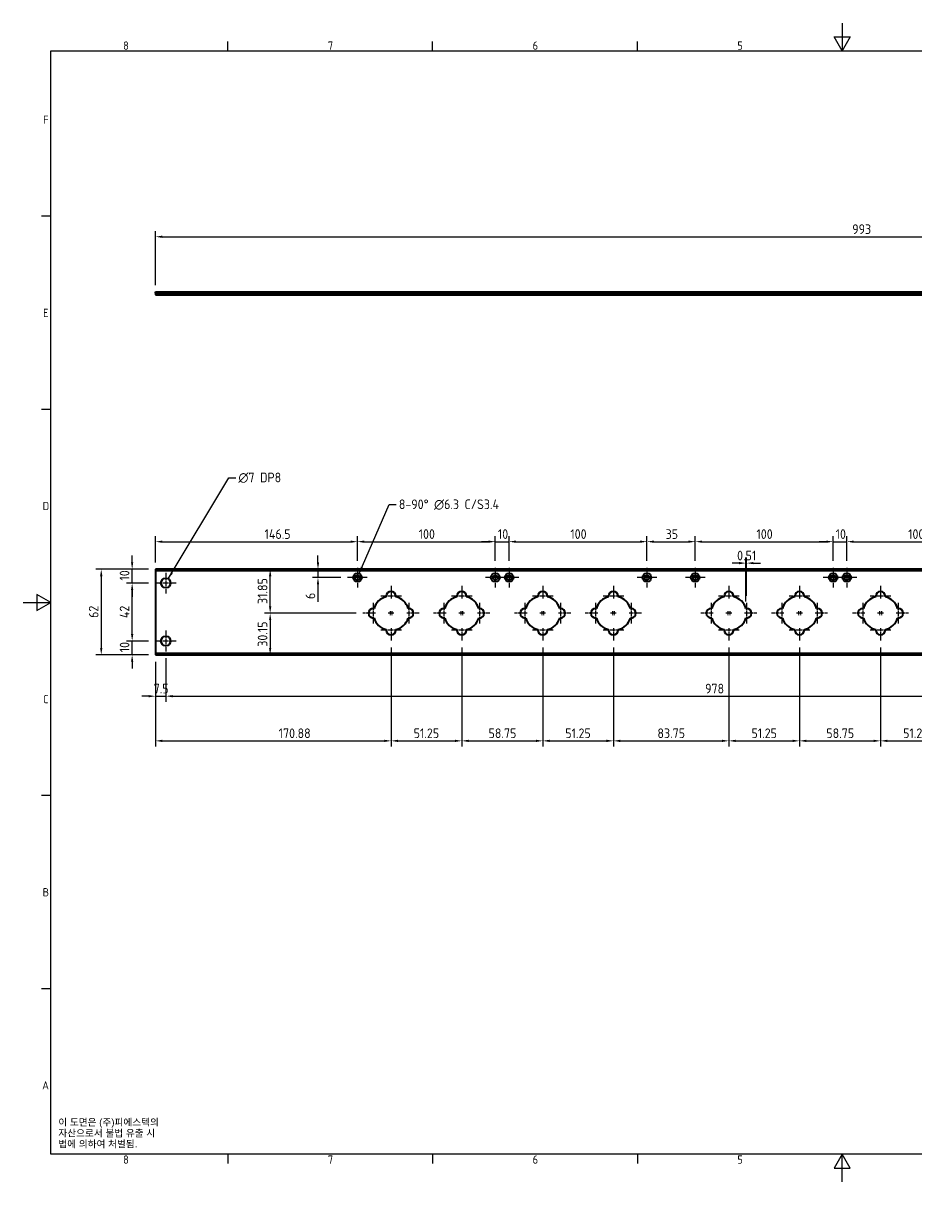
# Model space of a CAD drawing. Header units: millimetres. Extents: x 0 to 1188, y 0 to 840.
# Drawn here: x 0 to 647, y 0 to 840 of the extents above; entities that cross this region are included whole.
import ezdxf

# ---------------------------------------------------------------- set-up
doc = ezdxf.new("R2010")
doc.units = ezdxf.units.MM
doc.header["$LTSCALE"] = 2
doc.linetypes.add('CHAIN', pattern=[0.3543, 0.2362, -0.0295, 0.0591, -0.0295])
doc.layers.get('0').update_dxf_attribs({"color": 3, "lineweight": 25})
for name, color, linetype, lineweight in [('가시적인 것(ISO)', 3, 'Continuous', 40), ('경계(ISO)', 7, 'Continuous', 25), ('기호(ISO)', 5, 'Continuous', 25), ('중심 표식(ISO)', 1, 'Continuous', 25), ('치수(ISO)', 2, 'Continuous', 25)]:
    doc.layers.add(name, color=color, linetype=linetype, lineweight=lineweight)
doc.styles.add('문자 텍스트_M2B', font='isocp.shx')
doc.styles.add('문자 텍스트_PSTEK_POSCO', font='isocp.shx')
doc.styles.add('치수 텍스트_PSTEK_POSCO', font='isocp.shx')
doc.dimstyles.new('치수_PSTEK_POSCO', dxfattribs={"dimscale": 2, "dimtxt": 3.5, "dimasz": 2.5, "dimexe": 2, "dimexo": 2.5, "dimgap": 1, "dimtad": 1, "dimrnd": 1e-08, "dimdsep": 46, "dimtxsty": '치수 텍스트_PSTEK_POSCO', "dimcen": 0.09, "dimdle": 10, "dimclrd": 7, "dimclre": 7, "dimclrt": 2, "dimadec": 1, "dimazin": 2, "dimtfac": 1, "dimtmove": 0, "dimatfit": 3, "dimfxl": 0, "dimtolj": 1, "dimlwd": -1, "dimlwe": -1, "dimarcsym": 0})
doc.dimstyles.new('치수_PSTEK_POSCO$7', dxfattribs={"dimscale": 2, "dimtxt": 3.5, "dimasz": 2.5, "dimexe": 2, "dimexo": 2.5, "dimgap": 1, "dimtad": 1, "dimrnd": 1e-08, "dimdsep": 46, "dimtxsty": '치수 텍스트_PSTEK_POSCO', "dimcen": 0.09, "dimdle": 10, "dimclrd": 7, "dimclre": 7, "dimclrt": 2, "dimadec": 1, "dimazin": 2, "dimtfac": 1, "dimtmove": 0, "dimatfit": 3, "dimfxl": 0, "dimtolj": 1, "dimlwd": -1, "dimlwe": -1, "dimarcsym": 0})

# ---------------------------------------------------------------- blocks, each defined once
blk = doc.blocks.new('경계 Default Border')
at = {"layer": '경계(ISO)'}
for p, q in [((74.25, 410), (74.25, 413.4)), ((148.5, 410), (148.5, 413.4)), ((222.75, 410), (222.75, 413.4)), ((10, 350), (6.6, 350)), ((10, 280), (6.6, 280)), ((10, 140), (6.6, 140)), ((10, 70), (6.6, 70)), ((74.25, 10), (74.25, 6.6)), ((148.5, 10), (148.5, 6.6)), ((222.75, 10), (222.75, 6.6))]:
    blk.add_line(p, q, dxfattribs=at)
at = {"layer": '경계(ISO)', "flags": 128}
for points in [[(297, 420), (297, 410), (294.11, 415), (299.89, 415), (297, 410)], [(10, 10), (10, 410), (584, 410), (584, 10), (10, 10)], [(0, 210), (10, 210), (5, 212.89), (5, 207.11), (10, 210)], [(297, 0), (297, 10), (294.11, 5), (299.89, 5), (297, 10)]]:
    blk.add_lwpolyline(points, dxfattribs=at)
at = {"layer": '경계(ISO)', "color": 2, "char_height": 3, "attachment_point": 7, "style": '문자 텍스트_M2B'}
for s, insert in [('8', (36.27, 410.37)), ('7', (110.52, 410.39)), ('6', (184.77, 410.37)), ('5', (259.02, 410.37)), ('F', (7.24, 383.5)), ('E', (7.24, 313.47)), ('D', (7.08, 243.47)), ('C', (7.24, 173.47)), ('B', (7.08, 103.47)), ('A', (6.91, 33.49)), ('8', (36.27, 6.57)), ('7', (110.52, 6.59)), ('6', (184.77, 6.57)), ('5', (259.02, 6.57))]:
    blk.add_mtext(s, dxfattribs=dict(at, insert=insert))
blk = doc.blocks.new('*D24')
at = {"layer": 'Defpoints', "color": 0, "transparency": 16777216}
for p in [(1088.97, 685.17), (95.97, 645.17), (1088.97, 645.17)]:
    blk.add_point(p, dxfattribs=at)
at = {"layer": '치수(ISO)', "color": 7, "transparency": 16777216}
for p, q in [((95.97, 650.17), (95.97, 689.17)), ((1088.97, 650.17), (1088.97, 689.17)), ((100.97, 685.17), (1083.97, 685.17))]:
    blk.add_line(p, q, dxfattribs=at)
for points in [[(100.97, 686), (100.97, 684.34), (95.97, 685.17)], [(1083.97, 686), (1083.97, 684.34), (1088.97, 685.17)]]:
    blk.add_solid(points, dxfattribs=at)
at = {"layer": '치수(ISO)', "color": 2, "transparency": 16777216, "insert": (601.37, 690.67), "char_height": 7, "attachment_point": 4, "style": '치수 텍스트_PSTEK_POSCO'}
blk.add_mtext('\\A1;993', dxfattribs=at)
blk = doc.blocks.new('*D25')
at = {"layer": 'Defpoints', "color": 0, "transparency": 16777216}
for p in [(242.47, 464.1), (242.47, 445.23), (95.97, 444.08)]:
    blk.add_point(p, dxfattribs=at)
at = {"layer": '치수(ISO)', "color": 7, "transparency": 16777216}
for p, q in [((95.97, 449.08), (95.97, 468.1)), ((100.97, 464.1), (237.47, 464.1)), ((242.47, 450.23), (242.47, 468.1))]:
    blk.add_line(p, q, dxfattribs=at)
for points in [[(100.97, 464.93), (100.97, 463.26), (95.97, 464.1)], [(237.47, 464.93), (237.47, 463.26), (242.47, 464.1)]]:
    blk.add_solid(points, dxfattribs=at)
at = {"layer": '치수(ISO)', "color": 2, "transparency": 16777216, "insert": (175.11, 469.6), "char_height": 7, "attachment_point": 4, "style": '치수 텍스트_PSTEK_POSCO'}
blk.add_mtext('\\A1;146.5', dxfattribs=at)
blk = doc.blocks.new('*D26')
at = {"layer": 'Defpoints', "color": 0, "transparency": 16777216}
for p in [(342.47, 464.1), (242.47, 445.23), (342.47, 445.23)]:
    blk.add_point(p, dxfattribs=at)
at = {"layer": '치수(ISO)', "color": 7, "transparency": 16777216}
for p, q in [((242.47, 450.23), (242.47, 468.1)), ((247.47, 464.1), (337.47, 464.1)), ((342.47, 450.23), (342.47, 468.1))]:
    blk.add_line(p, q, dxfattribs=at)
for points in [[(247.47, 464.93), (247.47, 463.26), (242.47, 464.1)], [(337.47, 464.93), (337.47, 463.26), (342.47, 464.1)]]:
    blk.add_solid(points, dxfattribs=at)
at = {"layer": '치수(ISO)', "color": 2, "transparency": 16777216, "insert": (286.89, 469.6), "char_height": 7, "attachment_point": 4, "style": '치수 텍스트_PSTEK_POSCO'}
blk.add_mtext('\\A1;100', dxfattribs=at)
blk = doc.blocks.new('*D27')
at = {"layer": 'Defpoints', "color": 0, "transparency": 16777216}
for p in [(352.47, 464.1), (342.47, 445.23), (352.47, 445.23)]:
    blk.add_point(p, dxfattribs=at)
at = {"layer": '치수(ISO)', "color": 7, "transparency": 16777216}
for p, q in [((337.47, 464.1), (332.47, 464.1)), ((342.47, 450.23), (342.47, 468.1)), ((342.47, 464.1), (352.47, 464.1)), ((352.47, 450.23), (352.47, 468.1)), ((357.47, 464.1), (362.47, 464.1))]:
    blk.add_line(p, q, dxfattribs=at)
for points in [[(337.47, 464.93), (337.47, 463.26), (342.47, 464.1)], [(357.47, 464.93), (357.47, 463.26), (352.47, 464.1)]]:
    blk.add_solid(points, dxfattribs=at)
at = {"layer": '치수(ISO)', "color": 2, "transparency": 16777216, "insert": (344.32, 469.6), "char_height": 7, "attachment_point": 4, "style": '치수 텍스트_PSTEK_POSCO'}
blk.add_mtext('\\A1;10', dxfattribs=at)
blk = doc.blocks.new('*D28')
at = {"layer": 'Defpoints', "color": 0, "transparency": 16777216}
for p in [(452.47, 464.1), (352.47, 445.23), (452.47, 445.23)]:
    blk.add_point(p, dxfattribs=at)
at = {"layer": '치수(ISO)', "color": 7, "transparency": 16777216}
for p, q in [((352.47, 450.23), (352.47, 468.1)), ((357.47, 464.1), (447.47, 464.1)), ((452.47, 450.23), (452.47, 468.1))]:
    blk.add_line(p, q, dxfattribs=at)
for points in [[(357.47, 464.93), (357.47, 463.26), (352.47, 464.1)], [(447.47, 464.93), (447.47, 463.26), (452.47, 464.1)]]:
    blk.add_solid(points, dxfattribs=at)
at = {"layer": '치수(ISO)', "color": 2, "transparency": 16777216, "insert": (396.89, 469.6), "char_height": 7, "attachment_point": 4, "style": '치수 텍스트_PSTEK_POSCO'}
blk.add_mtext('\\A1;100', dxfattribs=at)
blk = doc.blocks.new('*D29')
at = {"layer": 'Defpoints', "color": 0, "transparency": 16777216}
for p in [(487.47, 464.1), (452.47, 445.23), (487.47, 445.23)]:
    blk.add_point(p, dxfattribs=at)
at = {"layer": '치수(ISO)', "color": 7, "transparency": 16777216}
for p, q in [((452.47, 450.23), (452.47, 468.1)), ((457.47, 464.1), (482.47, 464.1)), ((487.47, 450.23), (487.47, 468.1))]:
    blk.add_line(p, q, dxfattribs=at)
for points in [[(457.47, 464.93), (457.47, 463.26), (452.47, 464.1)], [(482.47, 464.93), (482.47, 463.26), (487.47, 464.1)]]:
    blk.add_solid(points, dxfattribs=at)
at = {"layer": '치수(ISO)', "color": 2, "transparency": 16777216, "insert": (466, 469.6), "char_height": 7, "attachment_point": 4, "style": '치수 텍스트_PSTEK_POSCO'}
blk.add_mtext('\\A1;35', dxfattribs=at)
blk = doc.blocks.new('*D30')
at = {"layer": 'Defpoints', "color": 0, "transparency": 16777216}
for p in [(587.47, 464.1), (487.47, 445.23), (587.47, 445.23)]:
    blk.add_point(p, dxfattribs=at)
at = {"layer": '치수(ISO)', "color": 7, "transparency": 16777216}
for p, q in [((487.47, 450.23), (487.47, 468.1)), ((492.47, 464.1), (582.47, 464.1)), ((587.47, 450.23), (587.47, 468.1))]:
    blk.add_line(p, q, dxfattribs=at)
for points in [[(492.47, 464.93), (492.47, 463.26), (487.47, 464.1)], [(582.47, 464.93), (582.47, 463.26), (587.47, 464.1)]]:
    blk.add_solid(points, dxfattribs=at)
at = {"layer": '치수(ISO)', "color": 2, "transparency": 16777216, "insert": (531.89, 469.6), "char_height": 7, "attachment_point": 4, "style": '치수 텍스트_PSTEK_POSCO'}
blk.add_mtext('\\A1;100', dxfattribs=at)
blk = doc.blocks.new('*D31')
at = {"layer": 'Defpoints', "color": 0, "transparency": 16777216}
for p in [(697.47, 464.1), (597.47, 445.23), (697.47, 445.23)]:
    blk.add_point(p, dxfattribs=at)
at = {"layer": '치수(ISO)', "color": 7, "transparency": 16777216}
for p, q in [((597.47, 450.23), (597.47, 468.1)), ((602.47, 464.1), (692.47, 464.1)), ((697.47, 450.23), (697.47, 468.1))]:
    blk.add_line(p, q, dxfattribs=at)
for points in [[(602.47, 464.93), (602.47, 463.26), (597.47, 464.1)], [(692.47, 464.93), (692.47, 463.26), (697.47, 464.1)]]:
    blk.add_solid(points, dxfattribs=at)
at = {"layer": '치수(ISO)', "color": 2, "transparency": 16777216, "insert": (641.89, 469.6), "char_height": 7, "attachment_point": 4, "style": '치수 텍스트_PSTEK_POSCO'}
blk.add_mtext('\\A1;100', dxfattribs=at)
blk = doc.blocks.new('*D32')
at = {"layer": 'Defpoints', "color": 0, "transparency": 16777216}
for p in [(597.47, 464.1), (587.47, 445.23), (597.47, 445.23)]:
    blk.add_point(p, dxfattribs=at)
at = {"layer": '치수(ISO)', "color": 7, "transparency": 16777216}
for p, q in [((582.47, 464.1), (577.47, 464.1)), ((587.47, 450.23), (587.47, 468.1)), ((587.47, 464.1), (597.47, 464.1)), ((597.47, 450.23), (597.47, 468.1)), ((602.47, 464.1), (607.47, 464.1))]:
    blk.add_line(p, q, dxfattribs=at)
for points in [[(582.47, 464.93), (582.47, 463.26), (587.47, 464.1)], [(602.47, 464.93), (602.47, 463.26), (597.47, 464.1)]]:
    blk.add_solid(points, dxfattribs=at)
at = {"layer": '치수(ISO)', "color": 2, "transparency": 16777216, "insert": (589.32, 469.6), "char_height": 7, "attachment_point": 4, "style": '치수 텍스트_PSTEK_POSCO'}
blk.add_mtext('\\A1;10', dxfattribs=at)
blk = doc.blocks.new('*D34')
at = {"layer": 'Defpoints', "color": 0, "transparency": 16777216}
for p in [(213.84, 444.08), (235.32, 438.08), (291.86, 444.08)]:
    blk.add_point(p, dxfattribs=at)
at = {"layer": '치수(ISO)', "color": 7, "transparency": 16777216}
for p, q in [((213.84, 449.08), (213.84, 454.08)), ((230.32, 438.08), (209.84, 438.08)), ((213.84, 444.08), (213.84, 438.08)), ((213.84, 433.08), (213.84, 420.52))]:
    blk.add_line(p, q, dxfattribs=at)
for points in [[(213.01, 449.08), (214.68, 449.08), (213.84, 444.08)], [(213.01, 433.08), (214.68, 433.08), (213.84, 438.08)]]:
    blk.add_solid(points, dxfattribs=at)
at = {"layer": '치수(ISO)', "color": 2, "transparency": 16777216, "insert": (208.34, 422.52), "char_height": 7, "attachment_point": 4, "rotation": 90, "style": '치수 텍스트_PSTEK_POSCO'}
blk.add_mtext('\\A1;6', dxfattribs=at)
blk = doc.blocks.new('*D35')
at = {"layer": 'Defpoints', "color": 0, "transparency": 16777216}
for p in [(95.97, 382.08), (103.47, 384.58), (103.47, 352.08)]:
    blk.add_point(p, dxfattribs=at)
at = {"layer": '치수(ISO)', "color": 7, "transparency": 16777216}
for p, q in [((103.47, 379.58), (103.47, 348.08)), ((95.97, 377.08), (95.97, 348.08)), ((90.97, 352.08), (85.97, 352.08)), ((95.97, 352.08), (103.47, 352.08)), ((108.47, 352.08), (113.47, 352.08))]:
    blk.add_line(p, q, dxfattribs=at)
for points in [[(90.97, 352.92), (90.97, 351.25), (95.97, 352.08)], [(108.47, 352.92), (108.47, 351.25), (103.47, 352.08)]]:
    blk.add_solid(points, dxfattribs=at)
at = {"layer": '치수(ISO)', "color": 2, "transparency": 16777216, "insert": (94.68, 357.58), "char_height": 7, "attachment_point": 4, "style": '치수 텍스트_PSTEK_POSCO'}
blk.add_mtext('\\A1;7.5', dxfattribs=at)
blk = doc.blocks.new('*D36')
at = {"layer": 'Defpoints', "color": 0, "transparency": 16777216}
for p in [(103.47, 384.58), (1081.47, 384.58), (1081.47, 352.08)]:
    blk.add_point(p, dxfattribs=at)
at = {"layer": '치수(ISO)', "color": 7, "transparency": 16777216}
for p, q in [((103.47, 379.58), (103.47, 348.08)), ((1081.47, 379.58), (1081.47, 348.08)), ((108.47, 352.08), (1076.47, 352.08))]:
    blk.add_line(p, q, dxfattribs=at)
for points in [[(108.47, 352.92), (108.47, 351.25), (103.47, 352.08)], [(1076.47, 352.92), (1076.47, 351.25), (1081.47, 352.08)]]:
    blk.add_solid(points, dxfattribs=at)
at = {"layer": '치수(ISO)', "color": 2, "transparency": 16777216, "insert": (494.63, 357.58), "char_height": 7, "attachment_point": 4, "style": '치수 텍스트_PSTEK_POSCO'}
blk.add_mtext('\\A1;978', dxfattribs=at)
blk = doc.blocks.new('*D38')
at = {"layer": 'Defpoints', "color": 0, "transparency": 16777216}
for p in [(266.85, 392.48), (95.97, 382.08), (266.85, 319.69)]:
    blk.add_point(p, dxfattribs=at)
at = {"layer": '치수(ISO)', "color": 7, "transparency": 16777216}
for p, q in [((266.85, 387.48), (266.85, 315.69)), ((95.97, 377.08), (95.97, 315.69)), ((100.97, 319.69), (261.85, 319.69))]:
    blk.add_line(p, q, dxfattribs=at)
for points in [[(100.97, 320.52), (100.97, 318.85), (95.97, 319.69)], [(261.85, 320.52), (261.85, 318.85), (266.85, 319.69)]]:
    blk.add_solid(points, dxfattribs=at)
at = {"layer": '치수(ISO)', "color": 2, "transparency": 16777216, "insert": (185.34, 325.19), "char_height": 7, "attachment_point": 4, "style": '치수 텍스트_PSTEK_POSCO'}
blk.add_mtext('\\A1;170.88', dxfattribs=at)
blk = doc.blocks.new('*D39')
at = {"layer": 'Defpoints', "color": 0, "transparency": 16777216}
for p in [(318.1, 392.48), (376.85, 392.48), (376.85, 319.69)]:
    blk.add_point(p, dxfattribs=at)
at = {"layer": '치수(ISO)', "color": 7, "transparency": 16777216}
for p, q in [((318.1, 387.48), (318.1, 315.69)), ((376.85, 387.48), (376.85, 315.69)), ((323.1, 319.69), (371.85, 319.69))]:
    blk.add_line(p, q, dxfattribs=at)
for points in [[(323.1, 320.52), (323.1, 318.85), (318.1, 319.69)], [(371.85, 320.52), (371.85, 318.85), (376.85, 319.69)]]:
    blk.add_solid(points, dxfattribs=at)
at = {"layer": '치수(ISO)', "color": 2, "transparency": 16777216, "insert": (337.55, 325.19), "char_height": 7, "attachment_point": 4, "style": '치수 텍스트_PSTEK_POSCO'}
blk.add_mtext('\\A1;58.75', dxfattribs=at)
blk = doc.blocks.new('*D40')
at = {"layer": 'Defpoints', "color": 0, "transparency": 16777216}
for p in [(428.1, 392.48), (511.85, 392.48), (511.85, 319.69)]:
    blk.add_point(p, dxfattribs=at)
at = {"layer": '치수(ISO)', "color": 7, "transparency": 16777216}
for p, q in [((428.1, 387.48), (428.1, 315.69)), ((511.85, 387.48), (511.85, 315.69)), ((433.1, 319.69), (506.85, 319.69))]:
    blk.add_line(p, q, dxfattribs=at)
for points in [[(433.1, 320.52), (433.1, 318.85), (428.1, 319.69)], [(506.85, 320.52), (506.85, 318.85), (511.85, 319.69)]]:
    blk.add_solid(points, dxfattribs=at)
at = {"layer": '치수(ISO)', "color": 2, "transparency": 16777216, "insert": (460.05, 325.19), "char_height": 7, "attachment_point": 4, "style": '치수 텍스트_PSTEK_POSCO'}
blk.add_mtext('\\A1;83.75', dxfattribs=at)
blk = doc.blocks.new('*D41')
at = {"layer": 'Defpoints', "color": 0, "transparency": 16777216}
for p in [(266.85, 392.48), (318.1, 392.48), (318.1, 319.69)]:
    blk.add_point(p, dxfattribs=at)
at = {"layer": '치수(ISO)', "color": 7, "transparency": 16777216}
for p, q in [((266.85, 387.48), (266.85, 315.69)), ((318.1, 387.48), (318.1, 315.69)), ((271.85, 319.69), (313.1, 319.69))]:
    blk.add_line(p, q, dxfattribs=at)
for points in [[(271.85, 320.52), (271.85, 318.85), (266.85, 319.69)], [(313.1, 320.52), (313.1, 318.85), (318.1, 319.69)]]:
    blk.add_solid(points, dxfattribs=at)
at = {"layer": '치수(ISO)', "color": 2, "transparency": 16777216, "insert": (283.25, 325.19), "char_height": 7, "attachment_point": 4, "style": '치수 텍스트_PSTEK_POSCO'}
blk.add_mtext('\\A1;51.25', dxfattribs=at)
blk = doc.blocks.new('*D42')
at = {"layer": 'Defpoints', "color": 0, "transparency": 16777216}
for p in [(621.85, 392.48), (673.1, 392.48), (673.1, 319.69)]:
    blk.add_point(p, dxfattribs=at)
at = {"layer": '치수(ISO)', "color": 7, "transparency": 16777216}
for p, q in [((621.85, 387.48), (621.85, 315.69)), ((673.1, 387.48), (673.1, 315.69)), ((626.85, 319.69), (668.1, 319.69))]:
    blk.add_line(p, q, dxfattribs=at)
for points in [[(626.85, 320.52), (626.85, 318.85), (621.85, 319.69)], [(668.1, 320.52), (668.1, 318.85), (673.1, 319.69)]]:
    blk.add_solid(points, dxfattribs=at)
at = {"layer": '치수(ISO)', "color": 2, "transparency": 16777216, "insert": (638.25, 325.19), "char_height": 7, "attachment_point": 4, "style": '치수 텍스트_PSTEK_POSCO'}
blk.add_mtext('\\A1;51.25', dxfattribs=at)
blk = doc.blocks.new('*D43')
at = {"layer": 'Defpoints', "color": 0, "transparency": 16777216}
for p in [(511.85, 392.48), (563.1, 392.48), (563.1, 319.69)]:
    blk.add_point(p, dxfattribs=at)
at = {"layer": '치수(ISO)', "color": 7, "transparency": 16777216}
for p, q in [((511.85, 387.48), (511.85, 315.69)), ((563.1, 387.48), (563.1, 315.69)), ((516.85, 319.69), (558.1, 319.69))]:
    blk.add_line(p, q, dxfattribs=at)
for points in [[(516.85, 320.52), (516.85, 318.85), (511.85, 319.69)], [(558.1, 320.52), (558.1, 318.85), (563.1, 319.69)]]:
    blk.add_solid(points, dxfattribs=at)
at = {"layer": '치수(ISO)', "color": 2, "transparency": 16777216, "insert": (528.25, 325.19), "char_height": 7, "attachment_point": 4, "style": '치수 텍스트_PSTEK_POSCO'}
blk.add_mtext('\\A1;51.25', dxfattribs=at)
blk = doc.blocks.new('*D45')
at = {"layer": 'Defpoints', "color": 0, "transparency": 16777216}
for p in [(563.1, 392.48), (621.85, 392.48), (621.85, 319.69)]:
    blk.add_point(p, dxfattribs=at)
at = {"layer": '치수(ISO)', "color": 7, "transparency": 16777216}
for p, q in [((563.1, 387.48), (563.1, 315.69)), ((621.85, 387.48), (621.85, 315.69)), ((568.1, 319.69), (616.85, 319.69))]:
    blk.add_line(p, q, dxfattribs=at)
for points in [[(568.1, 320.52), (568.1, 318.85), (563.1, 319.69)], [(616.85, 320.52), (616.85, 318.85), (621.85, 319.69)]]:
    blk.add_solid(points, dxfattribs=at)
at = {"layer": '치수(ISO)', "color": 2, "transparency": 16777216, "insert": (582.55, 325.19), "char_height": 7, "attachment_point": 4, "style": '치수 텍스트_PSTEK_POSCO'}
blk.add_mtext('\\A1;58.75', dxfattribs=at)
blk = doc.blocks.new('*D46')
at = {"layer": 'Defpoints', "color": 0, "transparency": 16777216}
for p in [(79.05, 392.08), (95.97, 392.08), (95.97, 382.08)]:
    blk.add_point(p, dxfattribs=at)
at = {"layer": '치수(ISO)', "color": 7, "transparency": 16777216}
for p, q in [((79.05, 397.08), (79.05, 402.08)), ((90.97, 392.08), (75.05, 392.08)), ((79.05, 382.08), (79.05, 392.08)), ((90.97, 382.08), (75.05, 382.08)), ((79.05, 377.08), (79.05, 372.08))]:
    blk.add_line(p, q, dxfattribs=at)
for points in [[(78.22, 397.08), (79.88, 397.08), (79.05, 392.08)], [(78.22, 377.08), (79.88, 377.08), (79.05, 382.08)]]:
    blk.add_solid(points, dxfattribs=at)
at = {"layer": '치수(ISO)', "color": 2, "transparency": 16777216, "insert": (73.55, 383.93), "char_height": 7, "attachment_point": 4, "rotation": 90, "style": '치수 텍스트_PSTEK_POSCO'}
blk.add_mtext('\\A1;10', dxfattribs=at)
blk = doc.blocks.new('*D47')
at = {"layer": 'Defpoints', "color": 0, "transparency": 16777216}
for p in [(79.05, 434.08), (95.97, 434.08), (95.97, 392.08)]:
    blk.add_point(p, dxfattribs=at)
at = {"layer": '치수(ISO)', "color": 7, "transparency": 16777216}
for p, q in [((90.97, 434.08), (75.05, 434.08)), ((79.05, 397.08), (79.05, 429.08)), ((90.97, 392.08), (75.05, 392.08))]:
    blk.add_line(p, q, dxfattribs=at)
for points in [[(78.22, 429.08), (79.88, 429.08), (79.05, 434.08)], [(78.22, 397.08), (79.88, 397.08), (79.05, 392.08)]]:
    blk.add_solid(points, dxfattribs=at)
at = {"layer": '치수(ISO)', "color": 2, "transparency": 16777216, "insert": (73.55, 408.69), "char_height": 7, "attachment_point": 4, "rotation": 90, "style": '치수 텍스트_PSTEK_POSCO'}
blk.add_mtext('\\A1;42', dxfattribs=at)
blk = doc.blocks.new('*D48')
at = {"layer": 'Defpoints', "color": 0, "transparency": 16777216}
for p in [(79.05, 444.08), (95.97, 444.08), (95.97, 434.08)]:
    blk.add_point(p, dxfattribs=at)
at = {"layer": '치수(ISO)', "color": 7, "transparency": 16777216}
for p, q in [((79.05, 449.08), (79.05, 454.08)), ((90.97, 444.08), (75.05, 444.08)), ((79.05, 434.08), (79.05, 444.08)), ((90.97, 434.08), (75.05, 434.08)), ((79.05, 429.08), (79.05, 424.08))]:
    blk.add_line(p, q, dxfattribs=at)
for points in [[(78.22, 449.08), (79.88, 449.08), (79.05, 444.08)], [(78.22, 429.08), (79.88, 429.08), (79.05, 434.08)]]:
    blk.add_solid(points, dxfattribs=at)
at = {"layer": '치수(ISO)', "color": 2, "transparency": 16777216, "insert": (73.55, 435.93), "char_height": 7, "attachment_point": 4, "rotation": 90, "style": '치수 텍스트_PSTEK_POSCO'}
blk.add_mtext('\\A1;10', dxfattribs=at)
blk = doc.blocks.new('*D51')
at = {"layer": 'Defpoints', "color": 0, "transparency": 16777216}
for p in [(524.72, 448.55), (524.21, 415.73), (524.72, 419.73)]:
    blk.add_point(p, dxfattribs=at)
at = {"layer": '치수(ISO)', "color": 7, "transparency": 16777216}
for p, q in [((519.21, 448.55), (514.21, 448.55)), ((524.21, 420.73), (524.21, 452.55)), ((524.21, 448.55), (524.72, 448.55)), ((524.72, 424.73), (524.72, 452.55)), ((529.72, 448.55), (534.72, 448.55))]:
    blk.add_line(p, q, dxfattribs=at)
for points in [[(519.21, 449.39), (519.21, 447.72), (524.21, 448.55)], [(529.72, 449.39), (529.72, 447.72), (524.72, 448.55)]]:
    blk.add_solid(points, dxfattribs=at)
at = {"layer": '치수(ISO)', "color": 2, "transparency": 16777216, "insert": (517.82, 454.05), "char_height": 7, "attachment_point": 4, "style": '치수 텍스트_PSTEK_POSCO'}
blk.add_mtext('\\A1;0.51', dxfattribs=at)
blk = doc.blocks.new('*D52')
at = {"layer": 'Defpoints', "color": 0, "transparency": 16777216}
for p in [(179.15, 444.08), (241.52, 444.08), (246.47, 412.23)]:
    blk.add_point(p, dxfattribs=at)
at = {"layer": '치수(ISO)', "color": 7, "transparency": 16777216}
for p, q in [((179.15, 417.23), (179.15, 439.08)), ((241.47, 412.23), (175.15, 412.23))]:
    blk.add_line(p, q, dxfattribs=at)
for points in [[(178.32, 439.08), (179.99, 439.08), (179.15, 444.08)], [(178.32, 417.23), (179.99, 417.23), (179.15, 412.23)]]:
    blk.add_solid(points, dxfattribs=at)
at = {"layer": '치수(ISO)', "color": 2, "transparency": 16777216, "insert": (173.65, 418.91), "char_height": 7, "attachment_point": 4, "rotation": 90, "style": '치수 텍스트_PSTEK_POSCO'}
blk.add_mtext('\\A1;31.85', dxfattribs=at)
blk = doc.blocks.new('*D53')
at = {"layer": 'Defpoints', "color": 0, "transparency": 16777216}
for p in [(246.47, 412.23), (179.15, 382.08), (241.52, 382.08)]:
    blk.add_point(p, dxfattribs=at)
at = {"layer": '치수(ISO)', "color": 7, "transparency": 16777216}
for p, q in [((241.47, 412.23), (175.15, 412.23)), ((179.15, 407.23), (179.15, 387.08))]:
    blk.add_line(p, q, dxfattribs=at)
for points in [[(178.32, 407.23), (179.99, 407.23), (179.15, 412.23)], [(178.32, 387.08), (179.99, 387.08), (179.15, 382.08)]]:
    blk.add_solid(points, dxfattribs=at)
at = {"layer": '치수(ISO)', "color": 2, "transparency": 16777216, "insert": (173.65, 387.91), "char_height": 7, "attachment_point": 4, "rotation": 90, "style": '치수 텍스트_PSTEK_POSCO'}
blk.add_mtext('\\A1;30.15', dxfattribs=at)
blk = doc.blocks.new('*D64')
at = {"layer": 'Defpoints', "color": 0, "transparency": 16777216}
for p in [(376.85, 392.48), (428.1, 392.48), (428.1, 319.69)]:
    blk.add_point(p, dxfattribs=at)
at = {"layer": '치수(ISO)', "color": 7, "transparency": 16777216}
for p, q in [((376.85, 387.48), (376.85, 315.69)), ((428.1, 387.48), (428.1, 315.69)), ((381.85, 319.69), (423.1, 319.69))]:
    blk.add_line(p, q, dxfattribs=at)
for points in [[(381.85, 320.52), (381.85, 318.85), (376.85, 319.69)], [(423.1, 320.52), (423.1, 318.85), (428.1, 319.69)]]:
    blk.add_solid(points, dxfattribs=at)
at = {"layer": '치수(ISO)', "color": 2, "transparency": 16777216, "insert": (393.23, 325.19), "char_height": 7, "attachment_point": 4, "style": '치수 텍스트_PSTEK_POSCO'}
blk.add_mtext('\\A1;51.25', dxfattribs=at)
blk = doc.blocks.new('*D65')
at = {"layer": 'Defpoints', "color": 0, "transparency": 16777216}
for p in [(95.97, 444.08), (56.63, 382.08), (95.97, 382.08)]:
    blk.add_point(p, dxfattribs=at)
at = {"layer": '치수(ISO)', "color": 7, "transparency": 16777216}
for p, q in [((90.97, 444.08), (52.63, 444.08)), ((56.63, 439.08), (56.63, 387.08)), ((90.97, 382.08), (52.63, 382.08))]:
    blk.add_line(p, q, dxfattribs=at)
for points in [[(55.8, 439.08), (57.47, 439.08), (56.63, 444.08)], [(55.8, 387.08), (57.47, 387.08), (56.63, 382.08)]]:
    blk.add_solid(points, dxfattribs=at)
at = {"layer": '치수(ISO)', "color": 2, "transparency": 16777216, "insert": (51.13, 408.81), "char_height": 7, "attachment_point": 4, "rotation": 90, "style": '치수 텍스트_PSTEK_POSCO'}
blk.add_mtext('\\A1;62', dxfattribs=at)

msp = doc.modelspace()

# ---------------------------------------------------------------- linework, layer by layer
at = {"layer": '가시적인 것(ISO)'}
for p, q in [((95.9732, 644.1711), (95.9732, 645.1711)), ((95.9732, 645.1711), (1088.9732, 645.1711)), ((95.9732, 644.1711), (95.9732, 643.1711)), ((1088.9732, 644.1711), (95.9732, 644.1711)), ((95.9732, 643.1711), (1088.9732, 643.1711)), ((95.9732, 444.0822), (95.9732, 443.0822)), ((1088.9732, 444.0822), (95.9732, 444.0822)), ((95.9732, 443.0822), (1088.9732, 443.0822)), ((95.9732, 443.0822), (95.9732, 383.0822)), ((263.3482, 424.1401), (263.3482, 424.4822)), ((270.3482, 424.4822), (270.3482, 424.1401)), ((314.5982, 424.1401), (314.5982, 424.4822)), ((321.5982, 424.4822), (321.5982, 424.1401)), ((373.3482, 424.1401), (373.3482, 424.4822)), ((380.3482, 424.4822), (380.3482, 424.1401)), ((424.5982, 424.1401), (424.5982, 424.4822)), ((431.5982, 424.4822), (431.5982, 424.1401)), ((508.3482, 424.1401), (508.3482, 424.4822)), ((515.3482, 424.4822), (515.3482, 424.1401)), ((559.5982, 424.1401), (559.5982, 424.4822)), ((566.5982, 424.4822), (566.5982, 424.1401)), ((618.3482, 424.1401), (618.3482, 424.4822)), ((625.3482, 424.4822), (625.3482, 424.1401)), ((253.9732, 415.7322), (254.4838, 415.7322)), ((279.2125, 415.7322), (279.7232, 415.7322)), ((305.2232, 415.7322), (305.7338, 415.7322)), ((330.4625, 415.7322), (330.9732, 415.7322)), ((363.9732, 415.7322), (364.4838, 415.7322)), ((389.2125, 415.7322), (389.7232, 415.7322)), ((415.2232, 415.7322), (415.7338, 415.7322)), ((440.4625, 415.7322), (440.9732, 415.7322)), ((498.9732, 415.7322), (499.4838, 415.7322)), ((524.2125, 415.7322), (524.7232, 415.7322)), ((550.2232, 415.7322), (550.7338, 415.7322)), ((575.4625, 415.7322), (575.9732, 415.7322)), ((608.9732, 415.7322), (609.4838, 415.7322)), ((634.2125, 415.7322), (634.7232, 415.7322)), ((254.4838, 408.7322), (253.9732, 408.7322)), ((279.7232, 408.7322), (279.2125, 408.7322)), ((305.7338, 408.7322), (305.2232, 408.7322)), ((330.9732, 408.7322), (330.4625, 408.7322)), ((364.4838, 408.7322), (363.9732, 408.7322)), ((389.7232, 408.7322), (389.2125, 408.7322)), ((415.7338, 408.7322), (415.2232, 408.7322)), ((440.9732, 408.7322), (440.4625, 408.7322)), ((499.4838, 408.7322), (498.9732, 408.7322)), ((524.7232, 408.7322), (524.2125, 408.7322)), ((550.7338, 408.7322), (550.2232, 408.7322)), ((575.9732, 408.7322), (575.4625, 408.7322)), ((609.4838, 408.7322), (608.9732, 408.7322)), ((634.7232, 408.7322), (634.2125, 408.7322)), ((263.3482, 399.9822), (263.3482, 400.3244)), ((270.3482, 400.3244), (270.3482, 399.9822)), ((314.5982, 399.9822), (314.5982, 400.3244)), ((321.5982, 400.3244), (321.5982, 399.9822)), ((373.3482, 399.9822), (373.3482, 400.3244)), ((380.3482, 400.3244), (380.3482, 399.9822)), ((424.5982, 399.9822), (424.5982, 400.3244)), ((431.5982, 400.3244), (431.5982, 399.9822)), ((508.3482, 399.9822), (508.3482, 400.3244)), ((515.3482, 400.3244), (515.3482, 399.9822)), ((559.5982, 399.9822), (559.5982, 400.3244)), ((566.5982, 400.3244), (566.5982, 399.9822)), ((618.3482, 399.9822), (618.3482, 400.3244)), ((625.3482, 400.3244), (625.3482, 399.9822)), ((1088.9732, 383.0822), (95.9732, 383.0822)), ((95.9732, 383.0822), (95.9732, 382.0822)), ((95.9732, 382.0822), (1088.9732, 382.0822))]:
    msp.add_line(p, q, dxfattribs=at)
for centre, radius in [((103.4732, 434.0822), 3.5), ((242.4732, 438.0822), 3.15), ((242.4732, 438.0822), 1.7), ((342.4732, 438.0822), 3.15), ((342.4732, 438.0822), 1.7), ((352.4732, 438.0822), 3.15), ((352.4732, 438.0822), 1.7), ((452.4732, 438.0822), 3.15), ((452.4732, 438.0822), 1.7), ((487.4732, 438.0822), 3.15), ((487.4732, 438.0822), 1.7), ((587.4732, 438.0822), 3.15), ((587.4732, 438.0822), 1.7), ((597.4732, 438.0822), 3.15), ((597.4732, 438.0822), 1.7), ((103.4732, 392.0822), 3.5)]:
    msp.add_circle(centre, radius, dxfattribs=at)
for centre, radius, start, end in [((266.2232, 412.2322), 12.25, 103.5735786, 163.3984504), ((266.8482, 424.4822), 3.5, 0, 180), ((267.4732, 412.2322), 12.25, 16.6015496, 76.4264214), ((317.4732, 412.2322), 12.25, 103.5735786, 163.3984504), ((318.0982, 424.4822), 3.5, 0, 180), ((318.7232, 412.2322), 12.25, 16.6015496, 76.4264214), ((376.2232, 412.2322), 12.25, 103.5735786, 163.3984504), ((376.8482, 424.4822), 3.5, 0, 180), ((377.4732, 412.2322), 12.25, 16.6015496, 76.4264214), ((427.4732, 412.2322), 12.25, 103.5735786, 163.3984504), ((428.0982, 424.4822), 3.5, 0, 180), ((428.7232, 412.2322), 12.25, 16.6015496, 76.4264214), ((511.2232, 412.2322), 12.25, 103.5735786, 163.3984504), ((511.8482, 424.4822), 3.5, 0, 180), ((512.4732, 412.2322), 12.25, 16.6015496, 76.4264214), ((562.4732, 412.2322), 12.25, 103.5735786, 163.3984504), ((563.0982, 424.4822), 3.5, 0, 180), ((563.7232, 412.2322), 12.25, 16.6015496, 76.4264214), ((621.2232, 412.2322), 12.25, 103.5735786, 163.3984504), ((621.8482, 424.4822), 3.5, 0, 180), ((622.4732, 412.2322), 12.25, 16.6015496, 76.4264214), ((253.9732, 412.2322), 3.5, 90, 270), ((279.7232, 412.2322), 3.5, 270, 90), ((305.2232, 412.2322), 3.5, 90, 270), ((330.9732, 412.2322), 3.5, 270, 90), ((363.9732, 412.2322), 3.5, 90, 270), ((389.7232, 412.2322), 3.5, 270, 90), ((415.2232, 412.2322), 3.5, 90, 270), ((440.9732, 412.2322), 3.5, 270, 90), ((498.9732, 412.2322), 3.5, 90, 270), ((524.7232, 412.2322), 3.5, 270, 90), ((550.2232, 412.2322), 3.5, 90, 270), ((575.9732, 412.2322), 3.5, 270, 90), ((608.9732, 412.2322), 3.5, 90, 270), ((634.7232, 412.2322), 3.5, 270, 90), ((266.2232, 412.2322), 12.25, 196.6015496, 256.4264214), ((267.4732, 412.2322), 12.25, 283.5735786, 343.3984504), ((317.4732, 412.2322), 12.25, 196.6015496, 256.4264214), ((318.7232, 412.2322), 12.25, 283.5735786, 343.3984504), ((376.2232, 412.2322), 12.25, 196.6015496, 256.4264214), ((377.4732, 412.2322), 12.25, 283.5735786, 343.3984504), ((427.4732, 412.2322), 12.25, 196.6015496, 256.4264214), ((428.7232, 412.2322), 12.25, 283.5735786, 343.3984504), ((511.2232, 412.2322), 12.25, 196.6015496, 256.4264214), ((512.4732, 412.2322), 12.25, 283.5735786, 343.3984504), ((562.4732, 412.2322), 12.25, 196.6015496, 256.4264214), ((563.7232, 412.2322), 12.25, 283.5735786, 343.3984504), ((621.2232, 412.2322), 12.25, 196.6015496, 256.4264214), ((622.4732, 412.2322), 12.25, 283.5735786, 343.3984504), ((266.8482, 399.9822), 3.5, 180, 0), ((318.0982, 399.9822), 3.5, 180, 0), ((376.8482, 399.9822), 3.5, 180, 0), ((428.0982, 399.9822), 3.5, 180, 0), ((511.8482, 399.9822), 3.5, 180, 0), ((563.0982, 399.9822), 3.5, 180, 0), ((621.8482, 399.9822), 3.5, 180, 0)]:
    msp.add_arc(centre, radius, start, end, dxfattribs=at)
at = {"layer": '중심 표식(ISO)', "linetype": 'CHAIN', "ltscale": 7.945033}
for p, q in [((242.4732, 445.2322), (242.4732, 430.9322)), ((342.4732, 445.2322), (342.4732, 430.9322)), ((352.4732, 445.2322), (352.4732, 430.9322)), ((452.4732, 445.2322), (452.4732, 430.9322)), ((487.4732, 445.2322), (487.4732, 430.9322)), ((587.4732, 445.2322), (587.4732, 430.9322)), ((597.4732, 445.2322), (597.4732, 430.9322)), ((249.6232, 438.0822), (235.3232, 438.0822)), ((349.6232, 438.0822), (335.3232, 438.0822)), ((359.6232, 438.0822), (345.3232, 438.0822)), ((459.6232, 438.0822), (445.3232, 438.0822)), ((494.6232, 438.0822), (480.3232, 438.0822)), ((594.6232, 438.0822), (580.3232, 438.0822)), ((604.6232, 438.0822), (590.3232, 438.0822))]:
    msp.add_line(p, q, dxfattribs=at)
at = {"layer": '중심 표식(ISO)', "linetype": 'CHAIN', "ltscale": 8.333956}
for p, q in [((103.4732, 441.5822), (103.4732, 426.5822)), ((110.9732, 434.0822), (95.9732, 434.0822)), ((274.3482, 424.4822), (259.3482, 424.4822)), ((325.5982, 424.4822), (310.5982, 424.4822)), ((384.3482, 424.4822), (369.3482, 424.4822)), ((435.5982, 424.4822), (420.5982, 424.4822)), ((519.3482, 424.4822), (504.3482, 424.4822)), ((570.5982, 424.4822), (555.5982, 424.4822)), ((629.3482, 424.4822), (614.3482, 424.4822)), ((253.9732, 419.7322), (253.9732, 404.7322)), ((279.7232, 419.7322), (279.7232, 404.7322)), ((305.2232, 419.7322), (305.2232, 404.7322)), ((330.9732, 419.7322), (330.9732, 404.7322)), ((363.9732, 419.7322), (363.9732, 404.7322)), ((389.7232, 419.7322), (389.7232, 404.7322)), ((415.2232, 419.7322), (415.2232, 404.7322)), ((440.9732, 419.7322), (440.9732, 404.7322)), ((498.9732, 419.7322), (498.9732, 404.7322)), ((524.7232, 419.7322), (524.7232, 404.7322)), ((550.2232, 419.7322), (550.2232, 404.7322)), ((575.9732, 419.7322), (575.9732, 404.7322)), ((608.9732, 419.7322), (608.9732, 404.7322)), ((634.7232, 419.7322), (634.7232, 404.7322)), ((103.4732, 399.5822), (103.4732, 384.5822)), ((274.3482, 399.9822), (259.3482, 399.9822)), ((325.5982, 399.9822), (310.5982, 399.9822)), ((384.3482, 399.9822), (369.3482, 399.9822)), ((435.5982, 399.9822), (420.5982, 399.9822)), ((519.3482, 399.9822), (504.3482, 399.9822)), ((570.5982, 399.9822), (555.5982, 399.9822)), ((629.3482, 399.9822), (614.3482, 399.9822)), ((110.9732, 392.0822), (95.9732, 392.0822))]:
    msp.add_line(p, q, dxfattribs=at)
at = {"layer": '중심 표식(ISO)', "linetype": 'CHAIN', "ltscale": 5.000333}
for p, q in [((266.8482, 431.9822), (266.8482, 422.9822)), ((318.0982, 431.9822), (318.0982, 422.9822)), ((376.8482, 431.9822), (376.8482, 422.9822)), ((428.0982, 431.9822), (428.0982, 422.9822)), ((511.8482, 431.9822), (511.8482, 422.9822)), ((563.0982, 431.9822), (563.0982, 422.9822)), ((621.8482, 431.9822), (621.8482, 422.9822)), ((255.4732, 412.2322), (246.4732, 412.2322)), ((287.2232, 412.2322), (278.2232, 412.2322)), ((306.7232, 412.2322), (297.7232, 412.2322)), ((338.4732, 412.2322), (329.4732, 412.2322)), ((365.4732, 412.2322), (356.4732, 412.2322)), ((397.2232, 412.2322), (388.2232, 412.2322)), ((416.7232, 412.2322), (407.7232, 412.2322)), ((448.4732, 412.2322), (439.4732, 412.2322)), ((500.4732, 412.2322), (491.4732, 412.2322)), ((532.2232, 412.2322), (523.2232, 412.2322)), ((551.7232, 412.2322), (542.7232, 412.2322)), ((583.4732, 412.2322), (574.4732, 412.2322)), ((610.4732, 412.2322), (601.4732, 412.2322)), ((642.2232, 412.2322), (633.2232, 412.2322)), ((266.8482, 401.4822), (266.8482, 392.4822)), ((318.0982, 401.4822), (318.0982, 392.4822)), ((376.8482, 401.4822), (376.8482, 392.4822)), ((428.0982, 401.4822), (428.0982, 392.4822)), ((511.8482, 401.4822), (511.8482, 392.4822)), ((563.0982, 401.4822), (563.0982, 392.4822)), ((621.8482, 401.4822), (621.8482, 392.4822))]:
    msp.add_line(p, q, dxfattribs=at)
at = {"layer": '중심 표식(ISO)', "linetype": 'CHAIN', "ltscale": 1.666711}
for p, q in [((267.7232, 412.2322), (264.7232, 412.2322)), ((268.9732, 412.2322), (265.9732, 412.2322)), ((266.2232, 413.7322), (266.2232, 410.7322)), ((267.4732, 413.7322), (267.4732, 410.7322)), ((318.9732, 412.2322), (315.9732, 412.2322)), ((320.2232, 412.2322), (317.2232, 412.2322)), ((317.4732, 413.7322), (317.4732, 410.7322)), ((318.7232, 413.7322), (318.7232, 410.7322)), ((377.7232, 412.2322), (374.7232, 412.2322)), ((378.9732, 412.2322), (375.9732, 412.2322)), ((376.2232, 413.7322), (376.2232, 410.7322)), ((377.4732, 413.7322), (377.4732, 410.7322)), ((428.9732, 412.2322), (425.9732, 412.2322)), ((430.2232, 412.2322), (427.2232, 412.2322)), ((427.4732, 413.7322), (427.4732, 410.7322)), ((428.7232, 413.7322), (428.7232, 410.7322)), ((512.7232, 412.2322), (509.7232, 412.2322)), ((513.9732, 412.2322), (510.9732, 412.2322)), ((511.2232, 413.7322), (511.2232, 410.7322)), ((512.4732, 413.7322), (512.4732, 410.7322)), ((563.9732, 412.2322), (560.9732, 412.2322)), ((565.2232, 412.2322), (562.2232, 412.2322)), ((562.4732, 413.7322), (562.4732, 410.7322)), ((563.7232, 413.7322), (563.7232, 410.7322)), ((622.7232, 412.2322), (619.7232, 412.2322)), ((623.9732, 412.2322), (620.9732, 412.2322)), ((621.2232, 413.7322), (621.2232, 410.7322)), ((622.4732, 413.7322), (622.4732, 410.7322))]:
    msp.add_line(p, q, dxfattribs=at)

# ---------------------------------------------------------------- block references
at = {"xscale": 2, "yscale": 2, "zscale": 2}
msp.add_blockref('경계 Default Border', (0, 0), dxfattribs=at)

# ---------------------------------------------------------------- texts
at = {"layer": '기호(ISO)', "color": 2, "attachment_point": 4}
for s, insert, char_height, width, line_spacing_factor, style in [('{\\fAIGDT|b0|i0;\\H7.0000;n\\fisocp|b0|i0;\\H7.0000;7 DP8}', (156.1419, 510.4157), 7, 34.6441, 0.6125, '치수 텍스트_PSTEK_POSCO'), ('{8-90° \\fAIGDT|b0|i0;\\H7.0000;n\\fisocp|b0|i0;\\H7.0000;6.3 C/S3.4}', (272.4912, 490.9638), 7, 85.726744, 0.6125, '치수 텍스트_PSTEK_POSCO'), ('{\\fArial|b0|i0;\\H5.0000;이 도면은 (주)피에스텍의\\P자산으로서 불법 유출 시 \\P법에 의하여 처벌됨.}', (25.5102, 35.0293), 5, 78.612207, 0.944221, '문자 텍스트_PSTEK_POSCO')]:
    msp.add_mtext(s, dxfattribs=dict(at, insert=insert, char_height=char_height, width=width, line_spacing_factor=line_spacing_factor, style=style))

# ---------------------------------------------------------------- dimensions: what is measured, and where the dimension line sits
at = {"layer": '치수(ISO)', "color": 7}
for base, p1, p2, angle, override, picture, middle in [((1088.9732, 685.1711), (95.9732, 645.1711), (1088.9732, 645.1711), 180, {"dimdec": 2, "dimtp": 0, "dimtm": 0, "dimtdec": 2, "dimtofl": 0, "dimatfit": 1}, '*D24', (607.9732, 685.1711)), ((242.4732, 464.0966), (95.9732, 444.0822), (242.4732, 445.2322), 180, {"dimdec": 2, "dimtp": 0, "dimtm": 0, "dimtdec": 2, "dimtofl": 0, "dimatfit": 1}, '*D25', (184.7032, 464.0966)), ((342.4732, 464.0966), (242.4732, 445.2322), (342.4732, 445.2322), 180, {"dimdec": 2, "dimtp": 0, "dimtm": 0, "dimtdec": 2, "dimtofl": 0, "dimatfit": 1}, '*D26', (292.4932, 464.0966)), ((352.4732, 464.0966), (342.4732, 445.2322), (352.4732, 445.2322), 180, {"dimdec": 2, "dimtp": 0, "dimtm": 0, "dimtdec": 2, "dimtofl": 1, "dimatfit": 1}, '*D27', (347.4732, 464.0966)), ((452.4732, 464.0966), (352.4732, 445.2322), (452.4732, 445.2322), 180, {"dimdec": 2, "dimtp": 0, "dimtm": 0, "dimtdec": 2, "dimtofl": 0, "dimatfit": 1}, '*D28', (402.4932, 464.0966)), ((487.4732, 464.0966), (452.4732, 445.2322), (487.4732, 445.2322), 180, {"dimdec": 2, "dimtp": 0, "dimtm": 0, "dimtdec": 2, "dimtofl": 0, "dimatfit": 1}, '*D29', (469.9932, 464.0966)), ((587.4732, 464.0966), (487.4732, 445.2322), (587.4732, 445.2322), 180, {"dimdec": 2, "dimtp": 0, "dimtm": 0, "dimtdec": 2, "dimtofl": 0, "dimatfit": 1}, '*D30', (537.4932, 464.0966)), ((597.4732, 464.0966), (587.4732, 445.2322), (597.4732, 445.2322), 180, {"dimdec": 2, "dimtp": 0, "dimtm": 0, "dimtdec": 2, "dimtofl": 1, "dimatfit": 1}, '*D32', (592.4732, 464.0966)), ((697.4732, 464.0966), (597.4732, 445.2322), (697.4732, 445.2322), 180, {"dimdec": 2, "dimtp": 0, "dimtm": 0, "dimtdec": 2, "dimtofl": 0, "dimatfit": 1}, '*D31', (647.4932, 464.0966)), ((79.0512, 444.0822), (95.9732, 434.0822), (95.9732, 444.0822), 90, {"dimdec": 2, "dimtp": 0, "dimtm": 0, "dimtdec": 2, "dimtofl": 1, "dimatfit": 1}, '*D48', (79.0512, 439.0822)), ((213.8417, 444.0822), (235.3232, 438.0822), (291.858, 444.0822), 90, {"dimdec": 2, "dimse2": 1, "dimtp": 0, "dimtm": 0, "dimtdec": 2, "dimtofl": 1, "dimatfit": 1}, '*D34', (213.8417, 424.2992)), ((524.7232, 448.552), (524.2125, 415.7322), (524.7232, 419.7322), 180, {"dimdec": 2, "dimtp": 0, "dimtm": 0, "dimtdec": 2, "dimtofl": 1, "dimatfit": 1}, '*D51', (524.4679, 448.552)), ((56.6349, 382.0822), (95.9732, 444.0822), (95.9732, 382.0822), 90, {"dimdec": 2, "dimtp": 0, "dimtm": 0, "dimtdec": 2, "dimtofl": 0, "dimatfit": 1}, '*D65', (56.6349, 413.0822)), ((179.1519, 444.0822), (246.4732, 412.2322), (241.518, 444.0822), 90, {"dimdec": 2, "dimse2": 1, "dimtp": 0, "dimtm": 0, "dimtdec": 2, "dimtofl": 0, "dimatfit": 1}, '*D52', (179.1519, 428.1572)), ((79.0512, 434.0822), (95.9732, 392.0822), (95.9732, 434.0822), 90, {"dimdec": 2, "dimtp": 0, "dimtm": 0, "dimtdec": 2, "dimtofl": 0, "dimatfit": 1}, '*D47', (79.0512, 413.1022)), ((179.1519, 382.0822), (246.4732, 412.2322), (241.518, 382.0822), 90, {"dimdec": 2, "dimse2": 1, "dimtp": 0, "dimtm": 0, "dimtdec": 2, "dimtofl": 0, "dimatfit": 1}, '*D53', (179.1519, 397.1572)), ((79.0512, 392.0822), (95.9732, 382.0822), (95.9732, 392.0822), 90, {"dimdec": 2, "dimtp": 0, "dimtm": 0, "dimtdec": 2, "dimtofl": 1, "dimatfit": 1}, '*D46', (79.0512, 387.0822)), ((266.8481872647, 319.6853703471), (95.9731872647, 382.0822378562), (266.8481872647, 392.4822378562), 180, {"dimdec": 2, "dimtp": 0, "dimtm": 0, "dimtdec": 2, "dimtofl": 0, "dimatfit": 1}, '*D38', (196.8906872647, 319.6853703471)), ((318.0982, 319.6854), (266.8482, 392.4822), (318.0982, 392.4822), 180, {"dimdec": 2, "dimtp": 0, "dimtm": 0, "dimtdec": 2, "dimtofl": 0, "dimatfit": 1}, '*D41', (292.4932, 319.6854)), ((376.8482, 319.6854), (318.0982, 392.4822), (376.8482, 392.4822), 180, {"dimdec": 2, "dimtp": 0, "dimtm": 0, "dimtdec": 2, "dimtofl": 0, "dimatfit": 1}, '*D39', (347.4932, 319.6854)), ((428.0982, 319.6854), (376.8482, 392.4822), (428.0982, 392.4822), 180, {"dimdec": 2, "dimtp": 0, "dimtm": 0, "dimtdec": 2, "dimtofl": 0, "dimatfit": 1}, '*D64', (402.4732, 319.6854)), ((511.8482, 319.6854), (428.0982, 392.4822), (511.8482, 392.4822), 180, {"dimdec": 2, "dimtp": 0, "dimtm": 0, "dimtdec": 2, "dimtofl": 0, "dimatfit": 1}, '*D40', (469.9932, 319.6854)), ((563.0982, 319.6854), (511.8482, 392.4822), (563.0982, 392.4822), 180, {"dimdec": 2, "dimtp": 0, "dimtm": 0, "dimtdec": 2, "dimtofl": 0, "dimatfit": 1}, '*D43', (537.4932, 319.6854)), ((621.8482, 319.6854), (563.0982, 392.4822), (621.8482, 392.4822), 180, {"dimdec": 2, "dimtp": 0, "dimtm": 0, "dimtdec": 2, "dimtofl": 0, "dimatfit": 1}, '*D45', (592.4932, 319.6854)), ((673.0982, 319.6854), (621.8482, 392.4822), (673.0982, 392.4822), 180, {"dimdec": 2, "dimtp": 0, "dimtm": 0, "dimtdec": 2, "dimtofl": 0, "dimatfit": 1}, '*D42', (647.4932, 319.6854)), ((103.4732, 352.0822), (95.9732, 382.0822), (103.4732, 384.5822), 180, {"dimdec": 2, "dimtp": 0, "dimtm": 0, "dimtdec": 2, "dimtofl": 1, "dimatfit": 1}, '*D35', (99.7232, 352.0822)), ((1081.4732, 352.0822), (103.4732, 384.5822), (1081.4732, 384.5822), 180, {"dimdec": 2, "dimtp": 0, "dimtm": 0, "dimtdec": 2, "dimtofl": 0, "dimatfit": 1}, '*D36', (501.0703, 352.0822))]:
    dim = msp.add_linear_dim(base=base, p1=p1, p2=p2, angle=angle, dimstyle='치수_PSTEK_POSCO', override=override, dxfattribs=at)
    dim.commit()
    dim.dimension.update_dxf_attribs({"geometry": picture, "text_midpoint": middle, "dimtype": 160})

# ---------------------------------------------------------------- leaders
at = {"layer": '기호(ISO)', "color": 7, "annotation_type": 0, "has_hookline": 1, "hookline_direction": 0}
for points, text_width in [([(105.2232, 437.1133), (149.1419, 510.4157), (154.1419, 510.4157)], 32.9236), ([(243.6641, 440.9984), (265.4912, 490.9638), (270.4912, 490.9638)], 79.9097)]:
    msp.add_leader(points, dimstyle='치수_PSTEK_POSCO$7', override={"dimtad": 0}, dxfattribs=dict(at, text_width=text_width))

doc.saveas('drawing.dxf')
